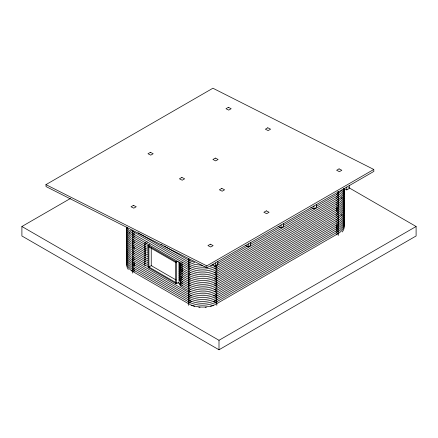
<?xml version="1.0" encoding="UTF-8"?>
<svg xmlns="http://www.w3.org/2000/svg" width="438" height="438" viewBox="0 0 438 438"><rect width="100%" height="100%" fill="white"/><g stroke="black" fill="none" stroke-linecap="round" stroke-linejoin="round"><path stroke-width="0.66" d="M344.328 188.564C344.219 192.517 341.311 195.66 338.07 197.56L216.525 267.733C207.984 272.184 197.166 272.19 188.619 267.733L132.78 235.491C129.774 233.662 126.834 230.815 126.626 227.087M126.839 249.375C125.591 253.892 129.084 258.048 132.78 260.145L188.619 292.387C197.166 296.844 207.984 296.844 216.525 292.387L338.07 222.214C341.766 220.117 345.259 215.961 344.011 211.444M126.839 251.275C125.591 255.787 129.084 259.948 132.78 262.044L188.619 294.287C197.166 298.738 207.984 298.738 216.525 294.287L338.07 224.114C341.766 222.017 345.259 217.856 344.011 213.344M126.839 253.169C125.591 257.686 129.084 261.842 132.78 263.939L188.619 296.181C197.166 300.638 207.984 300.638 216.525 296.181L338.07 226.008C341.766 223.911 345.259 219.756 344.011 215.239M126.839 255.069C125.591 259.581 129.084 263.742 132.78 265.839L188.619 298.081C197.166 302.532 207.984 302.532 216.525 298.081L338.07 227.902C341.766 225.805 345.259 221.65 344.011 217.138M126.839 256.964C125.591 261.481 129.084 265.636 132.78 267.733L188.619 299.975C197.166 304.432 207.984 304.426 216.525 299.975L338.07 229.802C341.766 227.705 345.259 223.544 344.011 219.033M126.839 258.863C125.591 263.375 129.084 267.53 132.78 269.627L188.619 301.87C197.166 306.326 207.984 306.326 216.525 301.87L338.07 231.697C341.766 229.6 345.259 225.444 344.011 220.927M126.839 260.758C125.591 265.269 129.084 269.43 132.78 271.527L188.619 303.769M126.839 262.652C126.139 265.017 126.932 267.552 128.29 269.523M178.961 261.727L178.961 262.701L179.706 264.213M178.846 281.18L179.372 279.548M126.741 228.62C125.794 232.551 128.345 236.389 131.526 238.491M126.741 230.514C125.794 234.445 128.345 238.283 131.526 240.385M126.741 232.414C125.794 236.345 128.345 240.177 131.526 242.285M126.741 234.308C125.794 238.239 128.345 242.077 131.526 244.18M126.741 236.202C125.794 240.133 128.345 243.971 131.526 246.079M126.741 238.102C125.794 242.033 128.345 245.871 131.526 247.974M126.741 239.997C125.794 243.928 128.345 247.766 131.526 249.868M126.741 241.896C125.794 245.827 128.345 249.66 131.526 251.768M126.741 243.791C125.794 247.722 128.345 251.56 131.526 253.662M126.741 245.691C125.794 249.616 128.345 253.454 131.526 255.562M126.741 247.585C125.794 251.516 128.345 255.354 131.526 257.456M179.372 262.477L178.846 264.109L179.706 266.112M179.372 264.371L178.846 266.008L179.706 268.007M179.372 266.271L178.846 267.903L179.706 269.907M179.372 268.166L178.846 269.803L179.706 271.801M179.372 270.065L178.846 271.697L179.706 273.701M179.372 271.96L178.846 273.591L179.706 275.595M179.372 273.854L178.846 275.491L179.706 277.489M179.372 275.754L178.846 277.385L179.706 279.389M179.372 277.648L178.846 279.285L179.706 281.284M343.797 189.512L342.231 192.134L338.07 195.66L216.525 265.839C207.984 270.29 197.166 270.29 188.619 265.839L132.78 233.596L128.619 230.065L127.053 227.442M342.56 197.456C343.918 195.479 344.711 192.95 344.011 190.585M342.56 214.521C343.918 212.55 344.711 210.021 344.011 207.656M342.231 231.959C343.857 229.994 344.733 227.234 344.011 224.721M342.231 190.234L338.07 193.766L316.241 206.369M342.231 197.823L338.07 201.354L216.525 271.527C205.028 277.752 190.711 274.648 180.68 266.939M342.231 214.894L338.07 218.42L216.525 288.593C203.599 295.579 188.975 290.701 177.905 282.444M45.946 184.628L212.917 88.224L373.773 169.462L373.871 171.411L206.9 267.815L46.045 186.577L45.946 184.628L206.796 265.861L373.773 169.462M348.626 187.541L416.1 226.495L416.1 235.978L219 349.776L21.9 235.978L21.9 226.495L70.436 198.474M179.295 282.094L176.344 283.797L148.082 267.481L148.082 245.521L149.851 244.497M148.904 267.005L151.855 265.302M148.082 245.521L176.344 261.836L177.521 261.152M217.264 263.556L247.799 245.888M250.158 244.524L280.249 227.152M283.2 225.444L312.705 208.411M212.348 264.213L215.397 265.751L217.861 264.333L217.861 261.486M245.198 245.247L248.247 246.786L250.711 245.362L250.711 242.521M278.048 226.282L281.097 227.82L283.561 226.397L283.561 223.555M310.898 207.316L313.947 208.855L316.411 207.431L316.411 204.59M343.748 188.351L346.797 189.889L349.261 188.466L349.261 185.624M216.082 269.923L338.07 199.454C341.766 197.357 345.259 193.202 344.011 188.685M216.525 303.769L338.07 233.596C341.766 231.499 345.259 227.338 344.011 222.827M21.9 226.495L219 340.293L416.1 226.495M216.525 269.627C207.984 274.084 197.166 274.084 188.619 269.627M213.383 295.984L214.905 295.261A1.626 0.936 60 0 0 214.992 295.387M213.383 301.678L214.905 300.95A1.626 0.936 60 0 0 214.992 301.076M210.41 266.337L213.667 265.308M213.667 305.133C206.577 307.728 198.573 307.728 191.483 305.133M205.909 267.076C200.013 267.64 193.864 266.791 188.619 263.939M202.575 265.379L194.74 264.442L188.619 262.044L138.069 232.857M146.719 245.127L147.535 245.269M146.719 247.021L147.535 247.163M147.535 249.063L145.958 248.685M146.719 250.815L147.535 250.958M146.719 252.71L147.535 252.852M147.535 254.752L145.958 254.374M146.719 256.504L147.535 256.646M147.535 258.546L145.958 258.168M147.535 260.44L145.958 260.062M146.719 262.192L147.535 262.335M147.535 264.234L145.958 263.857M147.535 266.129L145.958 265.751M194.74 262.548L188.619 260.145L163.932 245.893M190.245 295.261L191.767 295.984M190.245 300.95L191.767 301.678M160.992 244.196L162.169 244.875M189.074 264.24L130.409 230.043M132.78 237.385L145.115 244.508M180.68 265.045L189.112 269.95M148.082 246.468L176.344 262.784M132.78 239.285L145.115 246.408M132.78 241.179L145.115 248.302M180.68 268.839C190.711 276.542 205.028 279.652 216.525 273.421L338.07 203.248C341.766 201.151 345.259 196.996 344.011 192.479M132.78 243.079L145.115 250.202M180.68 270.733C190.711 278.437 205.028 281.546 216.525 275.321L338.07 205.148C341.766 203.051 345.259 198.89 344.011 194.379M132.78 244.973L145.115 252.096M180.68 272.633C190.711 280.336 205.028 283.446 216.525 277.216L338.07 207.043C341.766 204.946 345.259 200.785 344.011 196.273M132.78 246.873L145.115 253.991M180.68 274.527C190.711 282.231 205.028 285.341 216.525 279.11L338.07 208.937C341.766 206.84 345.259 202.684 344.011 198.168M132.78 248.768L145.115 255.891M180.68 276.422C190.711 284.131 205.028 287.235 216.525 281.01L338.07 210.837C341.766 208.74 345.259 204.579 344.011 200.067M132.78 250.662L145.115 257.785M180.68 278.322C190.711 286.025 205.028 289.135 216.525 282.904L338.07 212.731C341.766 210.634 345.259 206.479 344.011 201.962M132.78 252.562L145.115 259.685M180.68 280.216C190.711 287.919 205.028 291.029 216.525 284.804L338.07 214.631C341.766 212.534 345.259 208.373 344.011 203.862M132.78 254.456L145.115 261.579M180.68 282.116C190.711 289.819 205.028 292.929 216.525 286.698L338.07 216.525C341.766 214.428 345.259 210.273 344.011 205.756M176.092 279.997L151.247 265.652L151.247 247.596M132.78 256.356L145.115 263.479M148.082 266.534L176.344 282.849M132.78 258.25L145.115 265.373M180.68 285.905C190.711 293.613 205.028 296.718 216.525 290.493L338.07 220.319C341.766 218.223 345.259 214.062 344.011 209.55M131.526 236.591C128.794 234.746 126.571 231.801 126.522 228.395M179.706 285.078L178.961 283.567M129.747 232.704L129.862 233.186L129.774 232.184M206.796 265.861L206.9 267.815M346.797 187.042L346.797 189.889M341.826 197.543L341.826 198.901M341.826 214.505L341.826 215.863M313.947 206.013L313.947 208.855M281.097 224.979L281.097 227.82M248.247 243.944L248.247 246.786M219 340.293L219 349.776M215.397 262.909L215.397 265.751M176.344 261.836L176.344 283.797M175.523 261.36L175.523 283.326M148.904 245.992L148.904 267.957M189.9 260.303A1.626 0.936 60 0 1 188.592 259.493M134.22 232.611A1.626 0.936 -60 0 1 134.718 233.191M134.4 234.554A1.626 0.936 -60 0 1 134.22 234.828M133.168 235.562A1.626 0.936 -60 0 1 132.44 234.812A1.626 0.936 -60 0 1 133.064 233.208M189.435 267.651A1.626 0.936 -60 0 1 188.307 267.224A1.626 0.936 -60 0 1 189.013 265.335M216.137 265.335A1.626 0.936 60 0 1 216.843 267.224A1.626 0.936 60 0 1 215.715 267.651M214.992 266.939A1.626 0.936 60 0 1 214.905 266.791M337.786 195.277A1.626 0.936 60 0 1 338.377 197.111A1.626 0.936 60 0 1 337.26 197.478M336.63 196.897A1.626 0.936 60 0 1 336.444 196.618M336.63 194.675A1.626 0.936 60 0 1 336.942 194.691M134.4 232.655A1.626 0.936 -60 0 1 134.22 232.934M133.382 233.613A1.626 0.936 -60 0 1 132.451 233.038A1.626 0.936 -60 0 1 133.064 231.313M189.435 265.756A1.626 0.936 -60 0 1 188.307 265.329A1.626 0.936 -60 0 1 189.013 263.441M189.643 263.003A1.626 0.936 -60 0 1 190.245 263.019M216.843 264.837A1.626 0.936 60 0 1 215.715 265.756M337.786 193.382A1.626 0.936 60 0 1 338.377 195.211A1.626 0.936 60 0 1 337.26 195.583M133.59 231.62A1.626 0.936 -60 0 1 132.577 231.505A1.626 0.936 -60 0 1 132.626 230.12M189.117 263.988A1.626 0.936 -60 0 1 188.291 263.326A1.626 0.936 -60 0 1 188.909 261.656M189.857 261.053A1.626 0.936 -60 0 1 190.158 261.081M337.89 191.609A1.626 0.936 60 0 1 338.388 193.267A1.626 0.936 60 0 1 337.468 193.782M189.435 261.962A1.626 0.936 -60 0 1 188.307 261.535A1.626 0.936 -60 0 1 189.013 259.646M338.284 191.663A1.626 0.936 60 0 1 337.89 191.937M189.435 260.068A1.626 0.936 -60 0 1 188.373 259.86A1.626 0.936 -60 0 1 188.625 258.267M182.022 262.154A1.626 0.936 -60 0 1 182.564 262.532M182.307 264.103A1.626 0.936 -60 0 1 182.12 264.382M181.496 264.963A1.626 0.936 -60 0 1 180.363 264.536A1.626 0.936 -60 0 1 181.069 262.647M189.117 269.682A1.626 0.936 -60 0 1 188.291 269.014A1.626 0.936 -60 0 1 188.909 267.344M189.857 266.742A1.626 0.936 -60 0 1 190.158 266.769M216.241 267.344A1.626 0.936 60 0 1 216.859 269.014A1.626 0.936 60 0 1 216.033 269.682M214.823 266.868A1.626 0.936 60 0 1 215.293 266.742M337.786 197.171A1.626 0.936 60 0 1 338.399 198.901A1.626 0.936 60 0 1 337.468 199.476M336.63 198.797A1.626 0.936 60 0 1 336.444 198.518M336.116 197.27A1.626 0.936 60 0 1 336.154 197.045M336.368 196.695A1.626 0.936 60 0 1 337.052 196.624M133.798 234.554A1.626 0.936 -60 0 1 134.696 234.976M134.4 236.449A1.626 0.936 -60 0 1 134.22 236.728M133.382 237.407A1.626 0.936 -60 0 1 132.451 236.832A1.626 0.936 -60 0 1 133.064 235.107M146.949 241.902A1.626 0.936 -60 0 1 147.075 242.438M146.741 243.572A1.626 0.936 -60 0 1 146.653 243.714M146.029 244.366A1.626 0.936 -60 0 1 144.825 244.108A1.626 0.936 -60 0 1 145.4 242.225M181.595 264.152A1.626 0.936 -60 0 1 182.641 264.755M182.307 266.003A1.626 0.936 -60 0 1 182.219 266.145M181.283 266.961A1.626 0.936 -60 0 1 180.357 266.386A1.626 0.936 -60 0 1 180.965 264.656M189.435 271.445A1.626 0.936 -60 0 1 188.307 271.018A1.626 0.936 -60 0 1 189.013 269.129M189.643 268.691A1.626 0.936 -60 0 1 190.245 268.708M216.137 269.129A1.626 0.936 60 0 1 216.843 271.018A1.626 0.936 60 0 1 215.715 271.445M214.905 268.708A1.626 0.936 60 0 1 215.507 268.691M337.786 199.071A1.626 0.936 60 0 1 338.404 200.735A1.626 0.936 60 0 1 337.578 201.403M336.127 199.049A1.626 0.936 60 0 1 336.63 198.469M133.798 236.449A1.626 0.936 -60 0 1 134.74 237.21M133.382 239.301A1.626 0.936 -60 0 1 132.451 238.726A1.626 0.936 -60 0 1 133.064 237.002M146.029 243.616A1.626 0.936 -60 0 1 146.818 243.648M145.821 246.38A1.626 0.936 -60 0 1 144.781 245.784A1.626 0.936 -60 0 1 145.613 243.906M181.595 266.047A1.626 0.936 -60 0 1 182.389 266.08M182.307 267.897A1.626 0.936 -60 0 1 182.022 268.302M181.069 268.91A1.626 0.936 -60 0 1 180.346 268.16A1.626 0.936 -60 0 1 180.965 266.556M189.435 273.339A1.626 0.936 -60 0 1 188.307 272.918A1.626 0.936 -60 0 1 189.013 271.023M216.137 271.023A1.626 0.936 60 0 1 216.843 272.918A1.626 0.936 60 0 1 215.715 273.339M214.992 272.628A1.626 0.936 60 0 1 214.905 272.485M337.786 200.965A1.626 0.936 60 0 1 338.377 202.799A1.626 0.936 60 0 1 337.26 203.166M336.63 202.591A1.626 0.936 60 0 1 336.444 202.312M336.63 200.369A1.626 0.936 60 0 1 336.942 200.38M133.382 241.201A1.626 0.936 -60 0 1 132.451 240.626A1.626 0.936 -60 0 1 133.064 238.896M145.504 248.373A1.626 0.936 -60 0 1 144.775 247.558A1.626 0.936 -60 0 1 145.504 245.904M182.022 267.842A1.626 0.936 -60 0 1 182.597 268.324M182.307 269.797A1.626 0.936 -60 0 1 182.12 270.076M181.496 270.651A1.626 0.936 -60 0 1 180.363 270.23A1.626 0.936 -60 0 1 181.069 268.335M189.117 275.371A1.626 0.936 -60 0 1 188.291 274.703A1.626 0.936 -60 0 1 188.909 273.038M189.857 272.431A1.626 0.936 -60 0 1 190.158 272.463M216.241 273.038A1.626 0.936 60 0 1 216.859 274.703A1.626 0.936 60 0 1 216.033 275.371M214.823 272.556A1.626 0.936 60 0 1 215.293 272.431M337.786 202.865A1.626 0.936 60 0 1 338.399 204.59A1.626 0.936 60 0 1 337.468 205.165M336.63 204.486A1.626 0.936 60 0 1 336.444 204.207M336.116 202.958A1.626 0.936 60 0 1 336.154 202.734M336.368 202.383A1.626 0.936 60 0 1 337.052 202.312M134.554 241.842A1.626 0.936 -60 0 1 134.22 242.417M133.382 243.095A1.626 0.936 -60 0 1 132.446 242.46A1.626 0.936 -60 0 1 133.168 240.681M133.798 240.243A1.626 0.936 -60 0 1 134.012 240.188M146.029 250.054A1.626 0.936 -60 0 1 144.797 249.687A1.626 0.936 -60 0 1 145.613 247.7M181.595 269.841A1.626 0.936 -60 0 1 182.641 270.443M182.307 271.691A1.626 0.936 -60 0 1 182.219 271.834M181.283 272.65A1.626 0.936 -60 0 1 180.357 272.075A1.626 0.936 -60 0 1 180.965 270.35M189.435 277.134A1.626 0.936 -60 0 1 188.307 276.707A1.626 0.936 -60 0 1 189.013 274.818M189.539 274.423A1.626 0.936 -60 0 1 190.245 274.402M216.137 274.818A1.626 0.936 60 0 1 216.843 276.707A1.626 0.936 60 0 1 215.715 277.134M214.905 274.402A1.626 0.936 60 0 1 215.611 274.423M337.786 204.76A1.626 0.936 60 0 1 338.404 206.424A1.626 0.936 60 0 1 337.578 207.092M336.127 204.738A1.626 0.936 60 0 1 336.63 204.157M133.798 242.137A1.626 0.936 -60 0 1 134.658 242.46M133.382 244.99A1.626 0.936 -60 0 1 132.451 244.415A1.626 0.936 -60 0 1 133.064 242.69M145.821 252.069A1.626 0.936 -60 0 1 144.781 251.472A1.626 0.936 -60 0 1 145.613 249.594M181.595 271.735A1.626 0.936 -60 0 1 182.389 271.768M182.307 273.591A1.626 0.936 -60 0 1 182.022 273.996M181.069 274.599A1.626 0.936 -60 0 1 180.346 273.849A1.626 0.936 -60 0 1 180.965 272.244M189.435 279.033A1.626 0.936 -60 0 1 188.307 278.606A1.626 0.936 -60 0 1 189.013 276.712M216.137 276.712A1.626 0.936 60 0 1 216.843 278.606A1.626 0.936 60 0 1 215.715 279.033M214.992 278.316A1.626 0.936 60 0 1 214.905 278.174M337.786 206.654A1.626 0.936 60 0 1 338.377 208.488A1.626 0.936 60 0 1 337.26 208.86M336.63 208.28A1.626 0.936 60 0 1 336.444 208.001M336.63 206.057A1.626 0.936 60 0 1 336.942 206.074M133.382 246.89A1.626 0.936 -60 0 1 132.451 246.315A1.626 0.936 -60 0 1 133.064 244.59M145.504 254.062A1.626 0.936 -60 0 1 144.775 253.246A1.626 0.936 -60 0 1 145.504 251.593M182.022 273.531A1.626 0.936 -60 0 1 182.597 274.013M181.496 276.345A1.626 0.936 -60 0 1 180.363 275.918A1.626 0.936 -60 0 1 181.069 274.024M189.117 281.059A1.626 0.936 -60 0 1 188.291 280.391A1.626 0.936 -60 0 1 188.909 278.727M189.857 278.125A1.626 0.936 -60 0 1 190.158 278.152M216.241 278.727A1.626 0.936 60 0 1 216.859 280.391A1.626 0.936 60 0 1 216.033 281.059M214.823 278.25A1.626 0.936 60 0 1 215.293 278.125M337.786 208.554A1.626 0.936 60 0 1 338.399 210.278A1.626 0.936 60 0 1 337.468 210.853M336.63 210.174A1.626 0.936 60 0 1 336.444 209.895M336.11 208.762A1.626 0.936 60 0 1 336.154 208.422M336.368 208.077A1.626 0.936 60 0 1 337.052 208.001M134.554 247.53A1.626 0.936 -60 0 1 134.22 248.105M133.382 248.784A1.626 0.936 -60 0 1 132.446 248.149A1.626 0.936 -60 0 1 133.168 246.37M133.798 245.932A1.626 0.936 -60 0 1 134.012 245.882M146.029 255.743A1.626 0.936 -60 0 1 144.797 255.376A1.626 0.936 -60 0 1 145.613 253.388M182.515 275.716A1.626 0.936 -60 0 1 182.641 276.132M182.307 277.38A1.626 0.936 -60 0 1 182.219 277.522M181.283 278.338A1.626 0.936 -60 0 1 180.357 277.763A1.626 0.936 -60 0 1 180.965 276.039M189.435 282.828A1.626 0.936 -60 0 1 188.307 282.4A1.626 0.936 -60 0 1 189.013 280.506M189.539 280.117A1.626 0.936 -60 0 1 190.245 280.09M216.137 280.506A1.626 0.936 60 0 1 216.843 282.4A1.626 0.936 60 0 1 215.715 282.828M214.905 280.09A1.626 0.936 60 0 1 215.611 280.117M337.786 210.448A1.626 0.936 60 0 1 338.404 212.118A1.626 0.936 60 0 1 337.578 212.78M336.127 210.432A1.626 0.936 60 0 1 336.63 209.851M133.798 247.831A1.626 0.936 -60 0 1 134.658 248.149M133.168 250.733A1.626 0.936 -60 0 1 132.44 249.983A1.626 0.936 -60 0 1 133.064 248.379M145.613 257.84A1.626 0.936 -60 0 1 144.775 257.04A1.626 0.936 -60 0 1 145.613 255.283M181.595 277.429A1.626 0.936 -60 0 1 182.389 277.457M182.307 279.28A1.626 0.936 -60 0 1 182.022 279.685M181.069 280.287A1.626 0.936 -60 0 1 180.346 279.537A1.626 0.936 -60 0 1 180.965 277.933M189.435 284.722A1.626 0.936 -60 0 1 188.307 284.295A1.626 0.936 -60 0 1 189.013 282.406M216.137 282.406A1.626 0.936 60 0 1 216.843 284.295A1.626 0.936 60 0 1 215.715 284.722M214.992 284.005A1.626 0.936 60 0 1 214.905 283.862M337.786 212.348A1.626 0.936 60 0 1 338.377 214.182A1.626 0.936 60 0 1 337.26 214.549M336.63 213.968A1.626 0.936 60 0 1 336.444 213.689M336.63 211.746A1.626 0.936 60 0 1 336.942 211.762M133.382 252.578A1.626 0.936 -60 0 1 132.451 252.003A1.626 0.936 -60 0 1 133.064 250.279M145.504 259.756A1.626 0.936 -60 0 1 144.775 258.94A1.626 0.936 -60 0 1 145.504 257.287M181.918 279.225A1.626 0.936 -60 0 1 182.597 279.701M181.496 282.034A1.626 0.936 -60 0 1 180.363 281.607A1.626 0.936 -60 0 1 181.069 279.718M189.013 286.77A1.626 0.936 -60 0 1 188.285 286.019A1.626 0.936 -60 0 1 188.909 284.415M189.857 283.813A1.626 0.936 -60 0 1 190.158 283.84M216.241 284.415A1.626 0.936 60 0 1 216.865 286.019A1.626 0.936 60 0 1 216.137 286.77M214.823 283.939A1.626 0.936 60 0 1 215.293 283.813M337.786 214.242A1.626 0.936 60 0 1 338.399 215.967A1.626 0.936 60 0 1 337.468 216.542M336.63 215.863A1.626 0.936 60 0 1 336.444 215.589M336.11 214.456A1.626 0.936 60 0 1 336.154 214.116M336.368 213.766A1.626 0.936 60 0 1 337.052 213.689M134.554 253.219A1.626 0.936 -60 0 1 134.22 253.799M133.382 254.473A1.626 0.936 -60 0 1 132.446 253.837A1.626 0.936 -60 0 1 133.168 252.058M133.798 251.62A1.626 0.936 -60 0 1 134.012 251.571M146.029 261.437A1.626 0.936 -60 0 1 144.797 261.07A1.626 0.936 -60 0 1 145.613 259.077M182.515 281.404A1.626 0.936 -60 0 1 182.641 281.82M182.307 283.074A1.626 0.936 -60 0 1 182.219 283.216M181.283 284.027A1.626 0.936 -60 0 1 180.357 283.452A1.626 0.936 -60 0 1 180.965 281.727M189.435 288.516A1.626 0.936 -60 0 1 188.307 288.089A1.626 0.936 -60 0 1 189.013 286.195M189.539 285.806A1.626 0.936 -60 0 1 190.245 285.779M216.137 286.195A1.626 0.936 60 0 1 216.843 288.089A1.626 0.936 60 0 1 215.715 288.516M214.905 285.779A1.626 0.936 60 0 1 215.611 285.806M337.786 216.142A1.626 0.936 60 0 1 338.404 217.806A1.626 0.936 60 0 1 337.578 218.474M336.127 216.12A1.626 0.936 60 0 1 336.63 215.54M133.798 253.52A1.626 0.936 -60 0 1 134.658 253.837M133.168 256.422A1.626 0.936 -60 0 1 132.44 255.677A1.626 0.936 -60 0 1 133.064 254.073M145.613 263.528A1.626 0.936 -60 0 1 144.775 262.734A1.626 0.936 -60 0 1 145.613 260.977M181.595 283.118A1.626 0.936 -60 0 1 182.389 283.145M182.307 284.968A1.626 0.936 -60 0 1 182.022 285.373M181.069 285.976A1.626 0.936 -60 0 1 180.346 285.231A1.626 0.936 -60 0 1 180.965 283.627M189.435 290.41A1.626 0.936 -60 0 1 188.307 289.983A1.626 0.936 -60 0 1 189.013 288.095M216.137 288.095A1.626 0.936 60 0 1 216.843 289.983A1.626 0.936 60 0 1 215.715 290.41M214.992 289.699A1.626 0.936 60 0 1 214.905 289.551M337.786 218.036A1.626 0.936 60 0 1 338.377 219.871A1.626 0.936 60 0 1 337.26 220.237M336.63 219.657A1.626 0.936 60 0 1 336.444 219.378M336.63 217.434A1.626 0.936 60 0 1 336.942 217.451M133.382 258.267A1.626 0.936 -60 0 1 132.451 257.692A1.626 0.936 -60 0 1 133.064 255.967M145.613 265.423A1.626 0.936 -60 0 1 144.781 264.694A1.626 0.936 -60 0 1 145.504 262.975M134.554 258.907A1.626 0.936 -60 0 1 134.22 259.488M133.59 260.068A1.626 0.936 -60 0 1 132.462 259.641A1.626 0.936 -60 0 1 133.168 257.747M133.798 257.314A1.626 0.936 -60 0 1 134.012 257.259M189.013 292.458A1.626 0.936 -60 0 1 188.285 291.708A1.626 0.936 -60 0 1 188.909 290.104M189.857 289.502A1.626 0.936 -60 0 1 190.158 289.529M216.241 290.104A1.626 0.936 60 0 1 216.865 291.708A1.626 0.936 60 0 1 216.137 292.458M214.823 289.627A1.626 0.936 60 0 1 215.293 289.502M337.786 219.931A1.626 0.936 60 0 1 338.399 221.661A1.626 0.936 60 0 1 337.468 222.236M336.63 221.557A1.626 0.936 60 0 1 336.444 221.278M336.11 220.144A1.626 0.936 60 0 1 337.052 219.383M133.798 259.208A1.626 0.936 -60 0 1 134.658 259.531M133.272 262.094A1.626 0.936 -60 0 1 132.446 261.426A1.626 0.936 -60 0 1 133.064 259.761M189.435 294.205A1.626 0.936 -60 0 1 188.307 293.778A1.626 0.936 -60 0 1 189.013 291.889M189.539 291.494A1.626 0.936 -60 0 1 190.245 291.467M216.137 291.889A1.626 0.936 60 0 1 216.843 293.778A1.626 0.936 60 0 1 215.715 294.205M214.905 291.467A1.626 0.936 60 0 1 215.611 291.494M337.786 221.831A1.626 0.936 60 0 1 338.41 223.435A1.626 0.936 60 0 1 337.682 224.185M336.127 221.809A1.626 0.936 60 0 1 336.63 221.228M134.4 263.003A1.626 0.936 -60 0 1 134.22 263.282M133.382 263.961A1.626 0.936 -60 0 1 132.451 263.38A1.626 0.936 -60 0 1 133.064 261.656M189.435 296.099A1.626 0.936 -60 0 1 188.307 295.672A1.626 0.936 -60 0 1 189.013 293.783M216.137 293.783A1.626 0.936 60 0 1 216.843 295.672A1.626 0.936 60 0 1 215.715 296.099M337.786 223.725A1.626 0.936 60 0 1 338.377 225.559A1.626 0.936 60 0 1 337.26 225.926M336.63 225.351A1.626 0.936 60 0 1 336.444 225.072M336.63 223.128A1.626 0.936 60 0 1 337.052 223.172M133.798 263.003A1.626 0.936 -60 0 1 134.696 263.424M134.4 264.897A1.626 0.936 -60 0 1 134.22 265.176M133.59 265.756A1.626 0.936 -60 0 1 132.462 265.329A1.626 0.936 -60 0 1 133.168 263.441M189.013 298.147A1.626 0.936 -60 0 1 188.285 297.402A1.626 0.936 -60 0 1 188.909 295.798M189.857 295.19A1.626 0.936 -60 0 1 190.158 295.223M216.241 295.798A1.626 0.936 60 0 1 216.865 297.402A1.626 0.936 60 0 1 216.137 298.147M214.823 295.316A1.626 0.936 60 0 1 215.293 295.19M337.786 225.625A1.626 0.936 60 0 1 338.399 227.349A1.626 0.936 60 0 1 337.468 227.924M336.63 227.245A1.626 0.936 60 0 1 336.444 226.966M336.11 225.833A1.626 0.936 60 0 1 337.052 225.072M133.798 264.897A1.626 0.936 -60 0 1 134.74 265.663M133.272 267.782A1.626 0.936 -60 0 1 132.446 267.12A1.626 0.936 -60 0 1 133.064 265.45M189.539 299.827A1.626 0.936 -60 0 1 188.318 299.521A1.626 0.936 -60 0 1 189.013 297.577M189.539 297.183A1.626 0.936 -60 0 1 190.245 297.161M216.137 297.577A1.626 0.936 60 0 1 216.843 299.466A1.626 0.936 60 0 1 215.715 299.893M214.905 297.161A1.626 0.936 60 0 1 215.611 297.183M337.786 227.519A1.626 0.936 60 0 1 338.41 229.123A1.626 0.936 60 0 1 337.682 229.873M336.63 229.14A1.626 0.936 60 0 1 336.444 228.86M336.127 227.497A1.626 0.936 60 0 1 336.63 226.917M134.4 268.691A1.626 0.936 -60 0 1 134.22 268.97M133.382 269.649A1.626 0.936 -60 0 1 132.451 269.074A1.626 0.936 -60 0 1 133.064 267.35M189.435 301.793A1.626 0.936 -60 0 1 188.307 301.366A1.626 0.936 -60 0 1 189.013 299.472M216.137 299.472A1.626 0.936 60 0 1 216.843 301.366A1.626 0.936 60 0 1 215.715 301.793M337.786 229.413A1.626 0.936 60 0 1 338.377 231.248A1.626 0.936 60 0 1 337.26 231.62M336.63 231.04A1.626 0.936 60 0 1 336.444 230.76M336.154 229.288A1.626 0.936 60 0 1 337.052 228.866M133.798 268.691A1.626 0.936 -60 0 1 134.696 269.113M134.4 270.585A1.626 0.936 -60 0 1 134.22 270.865M133.59 271.445A1.626 0.936 -60 0 1 132.462 271.018A1.626 0.936 -60 0 1 133.168 269.129M189.013 303.841A1.626 0.936 -60 0 1 188.285 303.091A1.626 0.936 -60 0 1 188.909 301.486M189.857 300.879A1.626 0.936 -60 0 1 190.158 300.911M216.241 301.486A1.626 0.936 60 0 1 216.865 303.091A1.626 0.936 60 0 1 216.137 303.841M214.823 301.01A1.626 0.936 60 0 1 215.293 300.879M337.786 231.313A1.626 0.936 60 0 1 338.399 233.038A1.626 0.936 60 0 1 337.468 233.613M336.63 232.934A1.626 0.936 60 0 1 336.444 232.655M336.11 231.521A1.626 0.936 60 0 1 337.052 230.76M133.798 270.591A1.626 0.936 -60 0 1 134.74 271.352M132.522 273.12A1.626 0.936 -60 0 1 133.064 271.138M189.539 302.877A1.626 0.936 -60 0 1 190.327 302.904M188.367 305.363A1.626 0.936 -60 0 1 189.013 303.266M214.823 302.904A1.626 0.936 60 0 1 215.611 302.877M216.137 303.266A1.626 0.936 60 0 1 216.783 305.363M336.63 234.834A1.626 0.936 60 0 1 336.444 234.554M336.127 233.191A1.626 0.936 60 0 1 336.63 232.611M337.786 233.208A1.626 0.936 60 0 1 338.152 235.436M132.462 271.303A18.582 10.731 0 0 1 131.416 270.509M215.715 304.257A18.582 10.731 0 0 1 210.508 306.37M206.38 307.169A18.582 10.731 0 0 1 205.126 307.295M200.024 307.295A18.582 10.731 0 0 1 198.77 307.169M194.642 306.37A18.582 10.731 0 0 1 189.435 304.257M338.388 233.372A18.582 10.731 0 0 1 337.26 234.084M150.415 152.336L147.984 153.738L150.754 155.14L153.185 153.738L150.415 152.336M228.401 107.315L225.97 108.717L228.74 110.119L231.171 108.712L228.401 107.315M133.459 205.356L131.028 206.763L133.798 208.159L136.229 206.758L133.459 205.356M181.863 177.412L179.432 178.814L182.203 180.215L184.633 178.814L181.863 177.412M215.343 158.085L212.912 159.487L215.682 160.888L218.113 159.481L215.343 158.085M267.799 127.797L265.373 129.199L268.144 130.601L270.575 129.194L267.799 127.797M221.809 188.395L219.378 189.796L222.154 191.198L224.584 189.796L221.809 188.395M266.315 210.87L263.884 212.271L266.654 213.673L269.085 212.271L266.315 210.87M339.056 168.876L336.625 170.278L339.395 171.68L341.826 170.273L339.056 168.876M210.366 244.196L207.935 245.603L210.705 246.999L213.136 245.598L210.366 244.196"/></g></svg>
